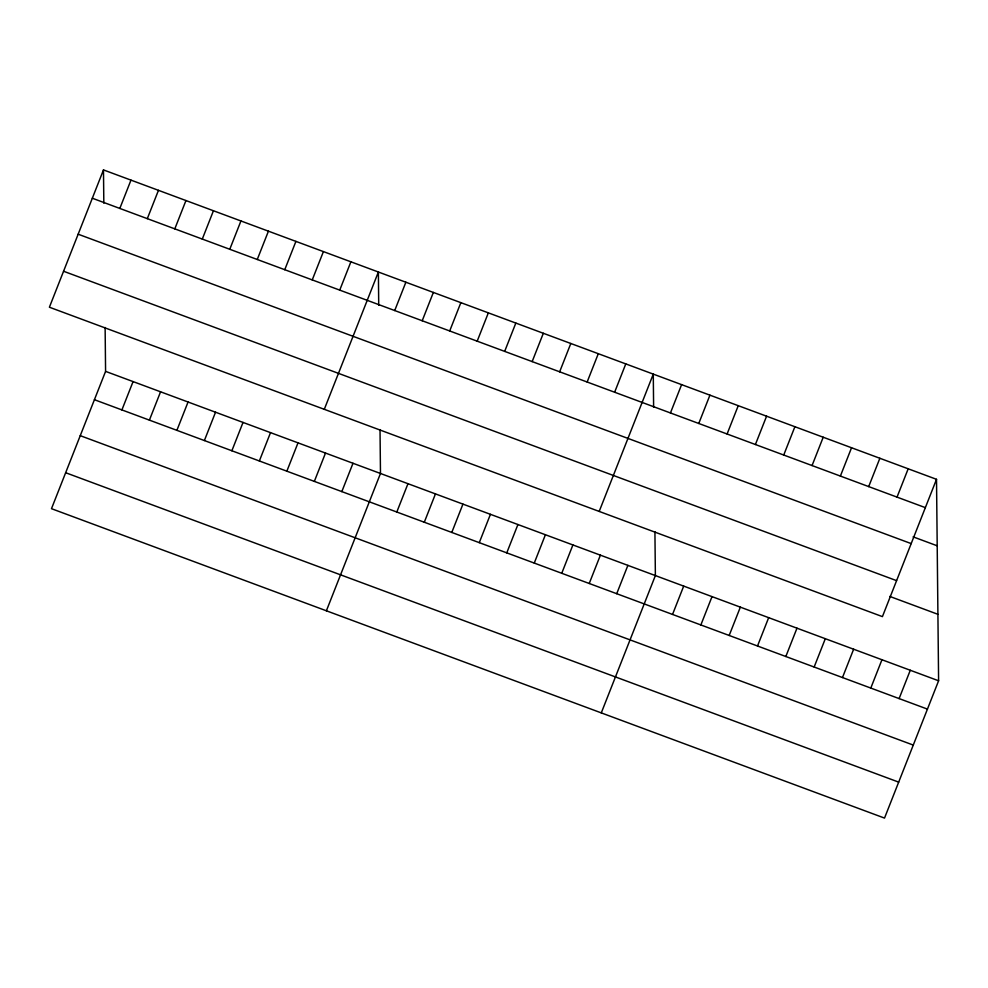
<?xml version="1.0" encoding="UTF-8"?>
<svg xmlns="http://www.w3.org/2000/svg" width="988" height="988" viewBox="0 0 988 988"><rect width="100%" height="100%" fill="white"/><g stroke="black" fill="none" stroke-linecap="round" stroke-linejoin="round"><path stroke-width="1.48" d="M103.481 169.911L49.4 307.219L882.42 616.623L936.513 479.316L103.481 169.911L103.826 203.158M119.82 208.443L130.972 180.125M147.311 218.657L158.463 190.326M105.123 327.497L105.58 371.377L51.487 508.684L884.519 818.089L938.6 680.781L936.513 479.316M174.802 228.87L185.954 200.539M121.907 409.921L133.071 381.59M202.293 239.071L213.445 210.753M149.398 420.122L160.562 391.804M229.772 249.285L240.936 220.966M176.889 430.336L188.053 402.017M257.263 259.498L268.427 231.167M204.38 440.549L215.532 412.218M284.754 269.712L295.918 241.381M231.871 450.763L243.023 422.432M312.245 279.913L323.409 251.594M259.362 460.964L270.514 432.645M339.736 290.126L350.888 261.808M286.853 471.177L298.006 442.859M324.299 409.316L378.379 272.009L378.725 305.255M314.345 481.391L325.497 453.06M394.718 310.553L405.87 282.222M341.823 491.604L352.988 463.273M422.209 320.754L433.361 292.436M326.386 610.794L380.479 473.487L380.022 429.607M449.701 330.968L460.853 302.649M396.806 512.019L407.97 483.7M477.179 341.181L488.344 312.85M424.297 522.232L435.461 493.901M504.67 351.382L515.835 323.064M451.788 532.446L462.94 504.115M532.162 361.596L543.326 333.277M479.279 542.647L490.431 514.328M559.653 371.809L570.817 343.478M506.77 552.86L517.922 524.542M587.144 382.023L598.296 353.692M534.261 563.074L545.413 534.743M614.635 392.224L625.787 363.905M561.752 573.275L572.904 544.956M599.197 511.426L653.278 374.119L653.624 407.352M589.231 583.488L600.395 555.17M670.444 412.959L681.609 384.628M616.722 593.702L627.886 565.371M698.763 423.481L709.927 395.151M601.284 712.891L655.377 575.584L654.92 531.705M727.094 434.004L738.246 405.673M672.544 614.425L683.696 586.106M755.412 444.514L766.577 416.195M700.863 624.947L712.015 596.629M783.731 455.036L794.895 426.717M729.181 635.469L740.345 607.151M812.062 465.558L823.214 437.227M757.512 645.991L768.664 617.661M840.38 476.08L851.545 447.749M785.831 656.514L796.983 628.183M868.699 486.59L879.863 458.271M814.149 667.024L825.313 638.705M897.03 497.112L908.182 468.794M842.48 677.546L853.632 649.227M870.799 688.068L881.951 659.749M899.117 698.59L910.281 670.259M92.329 198.23L925.348 507.634M913.122 536.855L937.204 545.796M78.163 234.205L911.183 543.598M63.565 271.255L896.585 580.648M889.756 596.419L937.908 614.301M105.58 371.377L938.6 680.781M94.416 399.708L927.448 709.112M80.25 435.671L913.27 745.076M65.653 472.721L898.685 782.125"/></g></svg>
